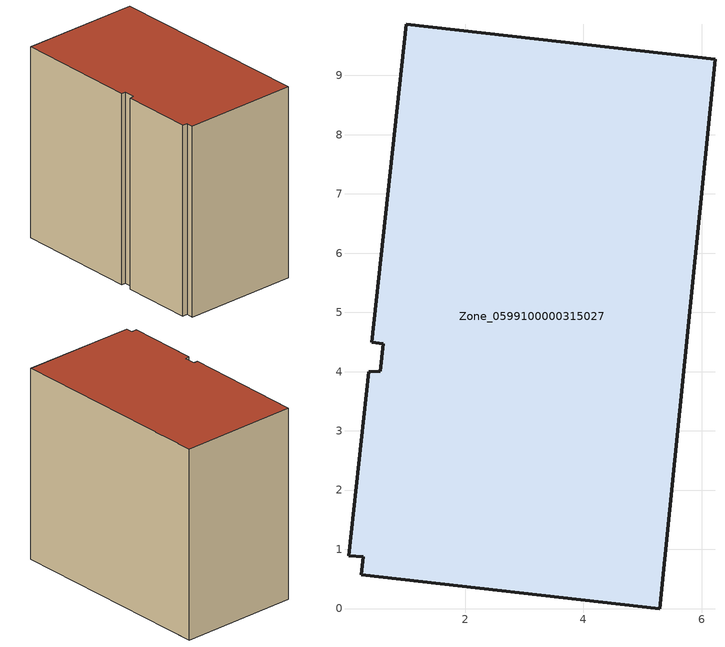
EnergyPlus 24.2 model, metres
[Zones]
Zone_0599100000315027
 floor ground (C_G): 0.62,4.47 0.42,4.5 1.01,9.86 6.22,9.27 5.29,0 0.25,0.57 0.28,0.87 0.03,0.9 0.37,4 0.57,4.01 z0
 wall outside (C_F): 5.29,0 6.22,9.27 1.01,9.86 0.42,4.5 0.62,4.47 0.57,4.01 0.37,4 0.03,0.9 0.28,0.87 0.25,0.57 5.29,0 z0:8.52
 roof outside (C_R): 0.42,4.5 0.62,4.47 0.57,4.01 0.37,4 0.03,0.9 0.28,0.87 0.25,0.57 5.29,0 6.22,9.27 1.01,9.86 z8.52
[BUILDING]
Pand.0599100000315027: North Axis=0; Terrain=City; Loads Convergence Tolerance Value=0.04; Temperature Convergence Tolerance Value=0.4; Solar Distribution=FullExterior; Maximum Number of Warmup Days=25; Minimum Number of Warmup Days=1
[Site:Location]
Rotterdam.The.Hague.AP_ZH_NLD Design_Conditions: Latitude=51.96; Longitude=4.45; Time Zone=1; Elevation=-4.5
[SITE:GROUNDTEMPERATURE:BUILDINGSURFACE]
18, 18, 18, 18, 18, 18, 18, 18, 18, 18, 18, 18
[MATERIAL] Thermal Absorptance=0.9; Solar Absorptance=0.7; Visible Absorptance=0.7
Name | Roughness | Thickness | Conductivity | Density | Specific Heat
G.TC.1975-1991 | MediumSmooth | 0.15 | 0.288461 | 540 | 1210
F.TC.1975-1991 | Rough | 0.3 | 0.230769 | 1920 | 840
R.TC.1975-1991 | MediumRough | 0.2 | 0.153846 | 1500 | 1000
[CONSTRUCTION]
C_G: G.TC.1975-1991
C_F: F.TC.1975-1991
C_R: R.TC.1975-1991
[ZONE]
Zone_0599100000315027: Type=1; Multiplier=1; Ceiling Height=Autocalculate; Volume=Autocalculate; Floor Area=autocalculate; Part of Total Floor Area=Yes
[ZONEINFILTRATION:DESIGNFLOWRATE]
Infil_Zone_0599100000315027: Zone or ZoneList or Space or SpaceList=Zone_0599100000315027; Schedule=AlwaysOn; Design Flow Rate Calculation Method=Flow/Area; Flow Rate per Floor Area=0.003; Constant Term Coefficient=1; Temperature Term Coefficient=0; Velocity Term Coefficient=0; Velocity Squared Term Coefficient=0
[HVACTEMPLATE:ZONE:IDEALLOADSAIRSYSTEM]
Zone_0599100000315027: Maximum Heating Supply Air Temperature=50; Minimum Cooling Supply Air Temperature=13; Maximum Heating Supply Air Humidity Ratio=0.0156; Minimum Cooling Supply Air Humidity Ratio=0.0077; Heating Limit=NoLimit; Cooling Limit=NoLimit; Dehumidification Control Type=ConstantSensibleHeatRatio; Cooling Sensible Heat Ratio=0.7; Dehumidification Setpoint=60; Humidification Control Type=None; Humidification Setpoint=30; Outdoor Air Method=None; Outdoor Air Flow Rate per Person=0.00944; Outdoor Air Flow Rate per Zone Floor Area=0; Outdoor Air Flow Rate per Zone=0; Demand Controlled Ventilation Type=None; Outdoor Air Economizer Type=NoEconomizer; Heat Recovery Type=None; Sensible Heat Recovery Effectiveness=0.7; Latent Heat Recovery Effectiveness=0.65
[ZONECONTROL:THERMOSTAT]
ThermostatControl_Zone_0599100000315027: Zone or ZoneList=Zone_0599100000315027; Control Type Schedule=DualSetpointControlType; Control 1=Thermostat_Zone_0599100000315027; Temperature Difference Between Cutout And Setpoint=0
[THERMOSTATSETPOINT:DUALSETPOINT]
Thermostat_Zone_0599100000315027: Heating Setpoint Temperature Schedule=HeatingSetpoint_Zone_0599100000315027; Cooling Setpoint Temperature Schedule=CoolingSetpoint_Zone_0599100000315027
[SCHEDULE:COMPACT]
HeatingSetpoint_Zone_0599100000315027: Through: 12/31, For: AllDays, Until: 24:00, 21
CoolingSetpoint_Zone_0599100000315027: Through: 12/31, For: AllDays, Until: 24:00, 24
DualSetpointControlType: Through: 12/31, For: AllDays, Until: 24:00, 4
AlwaysOn: Through: 12/31, For: AllDays, Until: 24:00, 1
